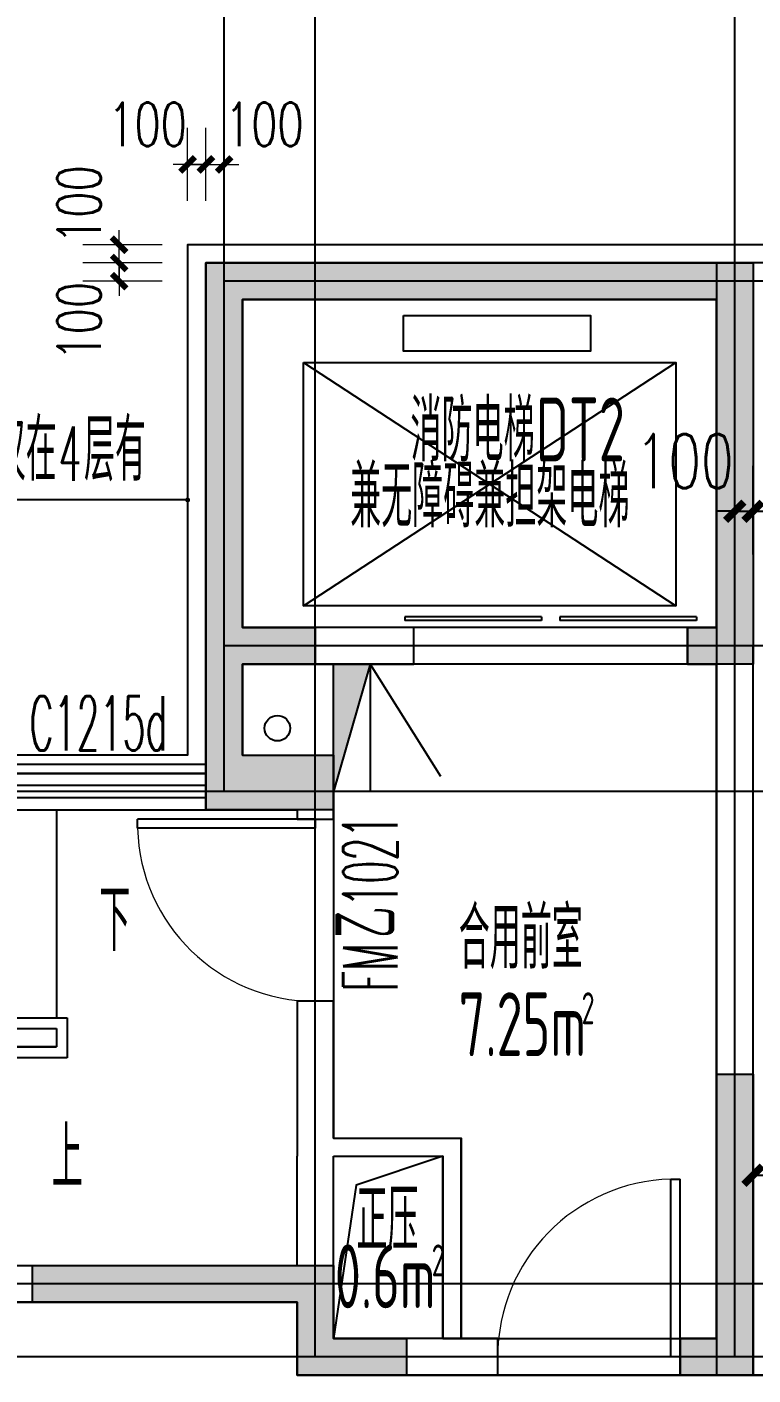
# Model space of a CAD drawing. Extents: x -59851 to 653804, y -249523 to 437614.
# Drawn here: x -9495 to -5514, y 82506 to 89900 of the extents above; entities that cross this region are included whole.
import ezdxf

# ---------------------------------------------------------------- set-up
doc = ezdxf.new("R2010")
doc.units = 0
doc.header["$LTSCALE"] = 1000
doc.header["$MEASUREMENT"] = 0
for name, color, linetype in [('-消防立管', 1, 'Continuous'), ('A-EVTR', 5, 'Continuous'), ('A-洞口', 105, 'Continuous'), ('A-第三道尺寸线', 105, 'Continuous'), ('A-线脚看线', 9, 'Continuous'), ('DIM_LEAD', 3, 'Continuous'), ('DIM_SYMB', 3, 'Continuous'), ('DOOR_FIRE', 4, 'Continuous'), ('DOOR_FIRE_TEXT', 7, 'Continuous'), ('DOTE', 16, 'Continuous'), ('LABEL_PM', 7, 'Continuous'), ('mianji', 6, 'Continuous'), ('PUB_HATCH', 8, 'Continuous'), ('PUB_TEXT', 7, 'Continuous'), ('STAIR', 5, 'Continuous'), ('WALL', 2, 'Continuous'), ('WINDOW', 4, 'Continuous'), ('WINDOW_TEXT', 7, 'Continuous'), ('剪力墙', 6, 'Continuous')]:
    doc.layers.add(name, color=color, linetype=linetype)
doc.layers.add('A-area(算全面积)', color=21, linetype='Continuous', plot=False)
doc.layers.add('A-第四道尺寸线(线脚尺寸)', color=105, linetype='Continuous', lineweight=5)
doc.styles.add('_TCH_DIM', font='SIMPLEX.shx', dxfattribs={"width": 0.7, "bigfont": 'GBCBIG.shx'})
doc.styles.add('_TCH_DIM_T3', font='SIMPLEX.shx', dxfattribs={"width": 0.705882, "bigfont": 'GBCBIG.shx'})
doc.styles.add('_TCH_WINDOW', font='SIMPLEX.shx', dxfattribs={"width": 0.7, "height": 3.5, "bigfont": 'GBCBIG.shx'})
doc.styles.get("Standard").update_dxf_attribs({"font": 'gbenor.shx', "width": 0.7, "bigfont": 'gbcbig.shx'})
doc.dimstyles.new('_TCH_ARCH&&100', dxfattribs={"dimtxt": 297.5, "dimasz": 100, "dimexe": 250, "dimexo": 300, "dimgap": 100, "dimtad": 1, "dimdec": 0, "dimzin": 0, "dimdsep": 46, "dimtxsty": '_TCH_DIM_T3', "dimblk": 'ARCHTICK', "dimcen": 0.09, "dimclrt": 7, "dimazin": 2, "dimtfac": 1, "dimtdec": 0, "dimtix": 1, "dimtmove": 2, "dimatfit": 3, "dimfxl": 0, "dimtolj": 1, "dimtzin": 0, "dimarcsym": 0})
doc.dimstyles.new('_TCH_ARCH&&80', dxfattribs={"dimtxt": 238, "dimasz": 80, "dimexe": 200, "dimexo": 240, "dimgap": 80, "dimtad": 1, "dimdec": 0, "dimzin": 0, "dimdsep": 46, "dimtxsty": '_TCH_DIM_T3', "dimblk": 'ARCHTICK', "dimcen": 0.09, "dimclrt": 7, "dimazin": 2, "dimtfac": 1, "dimtdec": 0, "dimtix": 1, "dimtmove": 2, "dimatfit": 3, "dimfxl": 0, "dimtolj": 1, "dimtzin": 0, "dimarcsym": 0})

# ---------------------------------------------------------------- blocks, each defined once
blk = doc.blocks.new('fdsfdsgfdsgb')
at = {"layer": 'mianji'}
for points in [[(-208608.2, 137588.3), (-164208.2, 137588.3), (-164208.2, 135988.3), (-160408.2, 135988.3), (-160408.2, 146388.3), (-164608.2, 146388.3), (-164608.2, 147288.3), (-163408.2, 147288.3), (-163408.2, 150388.3), (-162808.2, 150388.3), (-162808.2, 157888.3), (-172908.2, 157888.3), (-172908.2, 155088.3), (-184508.2, 155088.3)], [(-184108.2, 152188.3), (-172408.2, 152188.3), (-172408.2, 151788.3), (-168508.2, 151788.3), (-168508.2, 145088.3), (-174408.2, 145088.3)]]:
    blk.add_lwpolyline(points, dxfattribs=at)
blk.add_lwpolyline([(-182008.2, 152188.3), (-182008.2, 150388.3), (-169908.2, 150388.3), (-169908.2, 146588.3), (-174408.2, 146588.3), (-174408.2, 145088.3), (-168508.2, 145088.3), (-168508.2, 151788.3), (-172408.2, 151788.3), (-172408.2, 152188.3)], close=True, dxfattribs=at)
blk = doc.blocks.new('zhouxianssceng0329')
at = {"layer": 'DOTE'}
for p, q in [((-8413.7, 151898.2), (-8413.7, 156469.4)), ((-7913.7, 148798.2), (-7913.7, 156469.4)), ((-5613.7, 148798.2), (-5613.7, 156469.4)), ((5501.3, 154698.2), (-8413.7, 154698.2)), ((5501.3, 152698.2), (-8413.7, 152698.2)), ((5501.3, 151898.2), (-20013.7, 151898.2)), ((5501.3, 149198.2), (-22013.7, 149198.2)), ((5501.3, 148798.2), (-44988.6, 148798.2))]:
    blk.add_line(p, q, dxfattribs=at)
blk = doc.blocks.new('jgjlq030328')
at = {"layer": 'PUB_HATCH'}
for points in [[(-254335, 25311.9), (-254835, 25311.9), (-254835, 28311.9), (-251835, 28311.9), (-251835, 26111.9), (-252195, 26111.9), (-252195, 26311.9), (-252035, 26311.9), (-252035, 28111.9), (-254635, 28111.9), (-254635, 26311.9), (-254235, 26311.9), (-254235, 26111.9), (-254635, 26111.9), (-254635, 25611.9), (-254135, 25611.9), (-254135, 25311.9)], [(-251835, 23861.9), (-251835, 22211.9), (-252235, 22211.9), (-252235, 22411.9), (-252035, 22411.9), (-252035, 23861.9)], [(-254335, 22211.9), (-254335, 22611.9), (-255785, 22611.9), (-255785, 22811.9), (-254135, 22811.9), (-254135, 22411.9), (-253735, 22411.9), (-253735, 22211.9)]]:
    blk.add_hatch(color=256, dxfattribs=at).paths.add_polyline_path(points)
at = {"layer": '剪力墙'}
for points in [[(-254335, 25311.9), (-254335, 25311.9), (-254835, 25311.9), (-254835, 28311.9), (-251835, 28311.9), (-251835, 26111.9), (-252195, 26111.9), (-252195, 26311.9), (-252035, 26311.9), (-252035, 28111.9), (-254635, 28111.9), (-254635, 26311.9), (-254235, 26311.9), (-254235, 26111.9), (-254635, 26111.9), (-254635, 25611.9), (-254135, 25611.9), (-254135, 25311.9), (-254135, 25311.9)], [(-251835, 23861.9), (-251835, 22211.9), (-252235, 22211.9), (-252235, 22411.9), (-252035, 22411.9), (-252035, 23861.9)], [(-254335, 22211.9), (-254335, 22611.9), (-255785, 22611.9), (-255785, 22811.9), (-254135, 22811.9), (-254135, 22411.9), (-253735, 22411.9), (-253735, 22211.9)]]:
    blk.add_lwpolyline(points, close=True, dxfattribs=at)
blk = doc.blocks.new('_ArchTick')
at = {"color": 0, "linetype": 'ByBlock', "const_width": 0.4}
blk.add_lwpolyline([(-0.5, -0.5), (0.5, 0.5)], dxfattribs=at)
blk = doc.blocks.new('*D820')
at = {"layer": 'A-第三道尺寸线', "color": 0, "lineweight": -2, "transparency": 16777216}
for p, q in [((3965.5, 182311.7), (3965.5, 182799.5)), ((5665.5, 182311.7), (5665.5, 182799.5)), ((3965.5, 182549.5), (5665.5, 182549.5))]:
    blk.add_line(p, q, dxfattribs=at)
at = {"layer": 'Defpoints', "color": 0, "transparency": 16777216}
for p in [(5665.5, 182549.5), (3965.5, 182011.7), (5665.5, 182011.7)]:
    blk.add_point(p, dxfattribs=at)
at = {"layer": 'A-第三道尺寸线', "color": 0, "lineweight": -2, "transparency": 16777216, "xscale": 100, "yscale": 100, "zscale": 100, "rotation": 180}
blk.add_blockref('_ArchTick', (3965.5, 182549.5), dxfattribs=at)
at = {"layer": 'A-第三道尺寸线', "color": 0, "lineweight": -2, "transparency": 16777216, "xscale": 100, "yscale": 100, "zscale": 100}
blk.add_blockref('_ArchTick', (5665.5, 182549.5), dxfattribs=at)
at = {"layer": 'A-第三道尺寸线', "color": 7, "transparency": 16777216, "insert": (4815.5, 182798.3), "char_height": 297.5, "attachment_point": 5, "style": '_TCH_DIM_T3'}
blk.add_mtext('\\A1;1700', dxfattribs=at)
blk = doc.blocks.new('*D821')
at = {"layer": 'A-第三道尺寸线', "color": 0, "lineweight": -2, "transparency": 16777216}
for p, q in [((3865.5, 182311.7), (3865.5, 182799.5)), ((3965.5, 182311.7), (3965.5, 182799.5)), ((3865.5, 182549.5), (3765.5, 182549.5)), ((3865.5, 182549.5), (3965.5, 182549.5)), ((3965.5, 182549.5), (4065.5, 182549.5))]:
    blk.add_line(p, q, dxfattribs=at)
at = {"layer": 'Defpoints', "color": 0, "transparency": 16777216}
for p in [(3965.5, 182549.5), (3865.5, 182011.7), (3965.5, 182011.7)]:
    blk.add_point(p, dxfattribs=at)
at = {"layer": 'A-第三道尺寸线', "color": 0, "lineweight": -2, "transparency": 16777216, "xscale": 100, "yscale": 100, "zscale": 100}
blk.add_blockref('_ArchTick', (3865.5, 182549.5), dxfattribs=at)
at = {"layer": 'A-第三道尺寸线', "color": 0, "lineweight": -2, "transparency": 16777216, "xscale": 100, "yscale": 100, "zscale": 100, "rotation": 180}
blk.add_blockref('_ArchTick', (3965.5, 182549.5), dxfattribs=at)
at = {"layer": 'A-第三道尺寸线', "color": 7, "transparency": 16777216, "insert": (3590.5, 182824.5), "char_height": 297.5, "attachment_point": 5, "style": '_TCH_DIM_T3'}
blk.add_mtext('\\A1;100', dxfattribs=at)
blk = doc.blocks.new('*D825')
at = {"layer": 'A-第三道尺寸线', "color": 0, "lineweight": -2, "transparency": 16777216}
for p, q in [((3965.5, 178634.2), (3965.5, 179158)), ((5565.9, 178634.2), (5565.9, 179158)), ((3965.5, 178908), (5565.9, 178908))]:
    blk.add_line(p, q, dxfattribs=at)
at = {"layer": 'Defpoints', "color": 0, "transparency": 16777216}
for p in [(5565.9, 178908), (3965.5, 178334.2), (5565.9, 178334.2)]:
    blk.add_point(p, dxfattribs=at)
at = {"layer": 'A-第三道尺寸线', "color": 0, "lineweight": -2, "transparency": 16777216, "xscale": 100, "yscale": 100, "zscale": 100, "rotation": 180}
blk.add_blockref('_ArchTick', (3965.5, 178908), dxfattribs=at)
at = {"layer": 'A-第三道尺寸线', "color": 0, "lineweight": -2, "transparency": 16777216, "xscale": 100, "yscale": 100, "zscale": 100}
blk.add_blockref('_ArchTick', (5565.9, 178908), dxfattribs=at)
at = {"layer": 'A-第三道尺寸线', "color": 7, "transparency": 16777216, "insert": (4765.7, 179156.8), "char_height": 297.5, "attachment_point": 5, "style": '_TCH_DIM_T3'}
blk.add_mtext('\\A1;1600', dxfattribs=at)
blk = doc.blocks.new('ssxianjiao0329')
at = {"layer": 'A-线脚看线'}
blk.add_lwpolyline([(-9763.7, 151998.2), (-9763.7, 152048.2), (-8513.7, 152048.2)], dxfattribs=at)
blk = doc.blocks.new('$DorLib2D$00000001')
for p, q in [((0.45, 0.975), (0.5, 0.975)), ((0.45, 0), (0.45, 0.975)), ((0.5, 0), (0.5, 0.975)), ((0.5, 0), (0.45, 0))]:
    blk.add_line(p, q)
at = {"lineweight": 13}
blk.add_arc((0.475, 0), 0.975, 91.46928, 180, dxfattribs=at)
blk = doc.blocks.new('$DORLIB2D$00000127')
at = {"color": 0}
for points in [[(-0.5333, 0.7949), (-0.5333, 0.6904)], [(-0.0333, 0.7949), (-0.5333, 0.7949)], [(-0.0333, 0.7949), (-0.0333, 0.6904)], [(0.5333, 0.7949), (0.0333, 0.7949)], [(0.0333, 0.7949), (0.0333, 0.6904)], [(0.5333, 0.7949), (0.5333, 0.6904)], [(-0.0333, 0.6904), (-0.5333, 0.6904)], [(0.5333, 0.6904), (0.0333, 0.6904)], [(0.5, 0.5), (-0.5, 0.5)]]:
    blk.add_lwpolyline(points, dxfattribs=at)
blk = doc.blocks.new('$TCHSYS$WIN2D')
for p, q in [((-0.5, 0.5), (0.5, 0.5)), ((-0.5, 0.5), (-0.5, -0.5)), ((0.5, 0.5), (0.5, -0.5)), ((0.5, 0.1667), (-0.5, 0.1667)), ((0.5, -0.1667), (-0.5, -0.1667)), ((-0.5, -0.5), (0.5, -0.5))]:
    blk.add_line(p, q)
blk = doc.blocks.new('3-122')
at = {"layer": 'A-area(算全面积)'}
for points in [[(-130072, 93198.2), (-130072, 92698.2), (-129572, 92698.2), (-129572, 90598.2), (-128872, 90598.2), (-128872, 89498.2), (-127472, 89498.2), (-127472, 93198.2)], [(-129572, 90498.2), (-128972, 90498.2), (-128972, 89498.2), (-129572, 89498.2)]]:
    blk.add_lwpolyline(points, close=True, dxfattribs=at)
at = {"layer": 'A-EVTR'}
for points in [[(-129187.8, 95110.6), (-128163.7, 95110.6), (-128163.7, 94914.5), (-129187.8, 94914.5)], [(-129736.7, 94852.9), (-127695.2, 94852.9), (-127695.2, 93518.3), (-129736.7, 93518.3)]]:
    blk.add_lwpolyline(points, close=True, dxfattribs=at)
for points in [[(-129736.7, 93518.3), (-127695.2, 94852.9)], [(-129736.7, 94852.9), (-127695.2, 93518.3)]]:
    blk.add_lwpolyline(points, dxfattribs=at)
at = {"layer": 'A-洞口'}
blk.add_lwpolyline([(-128972, 90498.2), (-129447.6, 90339.4), (-129571.9, 89498.2)], dxfattribs=at)
at = {"layer": 'DIM_SYMB'}
for points in [[(-130962, 91798.2, 0, 0, 0), (-133822, 91798.2, 0, 0, 0), (-133822, 90498.2, 0, 0, 0), (-132952, 90498.2, 80, 0, 0), (-132652, 90498.2, 0, 0, 0)], [(-131222, 90498.2, 0, 0, 0), (-132092, 90498.2, 80, 0, 0), (-132392, 90498.2, 0, 0, 0)]]:
    blk.add_lwpolyline(points, format="xyseb", dxfattribs=at)
at = {"layer": 'DOOR_FIRE'}
blk.add_line((-128672, 89298.2), (-127672, 89298.2), dxfattribs=at)
at = {"layer": 'STAIR'}
for p, q in [((-133172, 92398.2), (-131092, 92398.2)), ((-131092, 92398.2), (-131092, 91258.2)), ((-133232, 91258.2), (-131032, 91258.2)), ((-131032, 91258.2), (-131032, 91038.2)), ((-133172, 91198.2), (-131092, 91198.2)), ((-133172, 91198.2), (-131092, 91198.2)), ((-131092, 91198.2), (-131092, 91098.2)), ((-131092, 91098.2), (-132810.7, 91098.2)), ((-131032, 91038.2), (-132776, 91038.2)), ((-131352, 91098.2), (-131092, 91098.2))]:
    blk.add_line(p, q, dxfattribs=at)
at = {"layer": 'WALL'}
for p, q in [((-130272, 95398.2), (-127272, 95398.2)), ((-130272, 93298.2), (-130272, 95398.2)), ((-130072, 95198.2), (-127472, 95198.2)), ((-130072, 93398.2), (-130072, 95198.2)), ((-127472, 93398.2), (-127472, 95198.2)), ((-129132, 93398.2), (-130072, 93398.2)), ((-129132, 93198.2), (-129132, 93398.2)), ((-127472, 93398.2), (-127632, 93398.2)), ((-127632, 93398.2), (-127632, 93198.2)), ((-130272, 92598.2), (-130272, 93298.2)), ((-127272, 89298.2), (-127272, 93298.2)), ((-130072, 93198.2), (-129132, 93198.2)), ((-130072, 92698.2), (-130072, 93198.2)), ((-127632, 93198.2), (-127472, 93198.2)), ((-127472, 89498.2), (-127472, 93198.2)), ((-130072, 92698.2), (-129572, 92698.2)), ((-129572, 92348.2), (-129572, 92698.2)), ((-130272, 92598.2), (-130272, 92398.2)), ((-130272, 92398.2), (-130172, 92398.2)), ((-130172, 92398.2), (-129772, 92398.2)), ((-129772, 92398.2), (-129772, 92348.2)), ((-129772, 92348.2), (-129572, 92348.2)), ((-129572, 91348.2), (-129772, 91348.2)), ((-129772, 91348.2), (-129772, 90498.2)), ((-129572, 90598.2), (-129572, 91348.2)), ((-129572, 90598.2), (-128872, 90598.2)), ((-128872, 89498.2), (-128872, 90598.2)), ((-129772, 89898.2), (-129772, 90498.2)), ((-129572, 89798.2), (-129572, 90498.2)), ((-129572, 90498.2), (-128972, 90498.2)), ((-128972, 89498.2), (-128972, 90498.2)), ((-134472, 89898.2), (-129772, 89898.2)), ((-129572, 89498.2), (-129572, 89798.2)), ((-134572, 89698.2), (-129772, 89698.2)), ((-129772, 89298.2), (-129772, 89698.2)), ((-128672, 89498.2), (-129572, 89498.2)), ((-128972, 89498.2), (-128872, 89498.2)), ((-128672, 89298.2), (-128672, 89498.2)), ((-127472, 89498.2), (-127672, 89498.2)), ((-127672, 89498.2), (-127672, 89298.2)), ((-129772, 89298.2), (-128672, 89298.2)), ((-127672, 89298.2), (-127272, 89298.2))]:
    blk.add_line(p, q, dxfattribs=at)
at = {"layer": 'DOOR_FIRE', "xscale": 1000, "yscale": 1000, "zscale": 200, "rotation": 90}
blk.add_blockref('$DorLib2D$00000001', (-129672, 91848.2), dxfattribs=at)
at = {"layer": 'DOOR_FIRE', "xscale": 1000, "yscale": 1000, "zscale": 200}
blk.add_blockref('$DorLib2D$00000001', (-128172, 89398.2), dxfattribs=at)
at = {"layer": 'WINDOW', "xscale": 1500, "yscale": 200, "zscale": 1500}
blk.add_blockref('$DORLIB2D$00000127', (-128382, 93298.2), dxfattribs=at)
at = {"layer": 'WINDOW'}
ref = blk.add_blockref('$TCHSYS$WIN2D', (-130872, 92498.2), dxfattribs=dict(at, xscale=-1200, yscale=200, zscale=1200, rotation=180))
ref.add_attrib('A', 'C1215d', (-131239.5, 92724.5), dxfattribs={"layer": 'WINDOW_TEXT', "height": 297.5, "style": '_TCH_WINDOW', "width": 0.494118})
at = {"layer": 'DOOR_FIRE_TEXT', "style": '_TCH_WINDOW'}
for s, height, width, p in [('1021', 297.5, 0.494118, (-129222, 91867.7)), ('乙', 337.6, 0.7, (-129222, 91695.7)), ('FM', 297.5, 0.494118, (-129222, 91401.7))]:
    blk.add_text(s, height=height, rotation=90, dxfattribs=dict(at, width=width)).set_placement(p)
at = {"layer": 'PUB_TEXT', "width": 0.7}
for s, height, p in [('消防电梯', 337.59, (-129150.1, 94310.2)), ('DT2', 350, (-128462, 94310.2)), ('兼无障碍兼担架电梯', 337.59, (-129481.1, 93948)), ('合用前室', 337.59, (-128885.7, 91526.4)), ('7.25m', 350, (-128885.7, 91047.6)), ('2', 175, (-128212, 91222.6)), ('正压', 337.59, (-129446.5, 89978.8)), ('0.6m', 350, (-129565, 89664.6)), ('2', 175, (-129034.1, 89839.6))]:
    blk.add_text(s, height=height, dxfattribs=at).set_placement(p)
at = {"layer": 'PUB_TEXT', "style": '_TCH_DIM', "width": 0.7}
for s, p in [('下', (-130857, 91623.2)), ('上', (-131117, 90323.2))]:
    blk.add_text(s, height=337.6, dxfattribs=at).set_placement(p)
blk = doc.blocks.new('*D416')
at = {"layer": 'A-第四道尺寸线(线脚尺寸)', "color": 0, "lineweight": -2, "transparency": 16777216}
for p, q in [((-8989.3, 95398.2), (-8989.3, 95478.2)), ((-8753.7, 95398.2), (-9189.3, 95398.2)), ((-8989.3, 95298.2), (-8989.3, 95398.2)), ((-8753.7, 95298.2), (-9189.3, 95298.2)), ((-8989.3, 95298.2), (-8989.3, 95218.2))]:
    blk.add_line(p, q, dxfattribs=at)
at = {"layer": 'Defpoints', "color": 0, "transparency": 16777216}
for p in [(-8989.3, 95398.2), (-8513.7, 95398.2), (-8513.7, 95298.2)]:
    blk.add_point(p, dxfattribs=at)
at = {"layer": 'A-第四道尺寸线(线脚尺寸)', "color": 0, "lineweight": -2, "transparency": 16777216, "xscale": 80, "yscale": 80, "zscale": 80}
for p, rotation in [((-8989.3, 95398.2), 270), ((-8989.3, 95298.2), 90)]:
    blk.add_blockref('_ArchTick', p, dxfattribs=dict(at, rotation=rotation))
at = {"layer": 'A-第四道尺寸线(线脚尺寸)', "color": 7, "transparency": 16777216, "insert": (-9209.3, 95078.2), "char_height": 238, "attachment_point": 5, "rotation": 90, "style": '_TCH_DIM_T3'}
blk.add_mtext('\\A1;100', dxfattribs=at)
blk = doc.blocks.new('*D417')
at = {"layer": 'A-第四道尺寸线(线脚尺寸)', "color": 0, "lineweight": -2, "transparency": 16777216}
for p, q in [((-8989.3, 95498.2), (-8989.3, 95578.2)), ((-8753.7, 95498.2), (-9189.3, 95498.2)), ((-8989.3, 95398.2), (-8989.3, 95498.2)), ((-8753.7, 95398.2), (-9189.3, 95398.2)), ((-8989.3, 95398.2), (-8989.3, 95318.2))]:
    blk.add_line(p, q, dxfattribs=at)
at = {"layer": 'Defpoints', "color": 0, "transparency": 16777216}
for p in [(-8989.3, 95498.2), (-8513.7, 95498.2), (-8513.7, 95398.2)]:
    blk.add_point(p, dxfattribs=at)
at = {"layer": 'A-第四道尺寸线(线脚尺寸)', "color": 0, "lineweight": -2, "transparency": 16777216, "xscale": 80, "yscale": 80, "zscale": 80}
for p, rotation in [((-8989.3, 95498.2), 270), ((-8989.3, 95398.2), 90)]:
    blk.add_blockref('_ArchTick', p, dxfattribs=dict(at, rotation=rotation))
at = {"layer": 'A-第四道尺寸线(线脚尺寸)', "color": 7, "transparency": 16777216, "insert": (-9209.3, 95718.2), "char_height": 238, "attachment_point": 5, "rotation": 90, "style": '_TCH_DIM_T3'}
blk.add_mtext('\\A1;100', dxfattribs=at)
blk = doc.blocks.new('*D418')
at = {"layer": 'A-第四道尺寸线(线脚尺寸)', "color": 0, "lineweight": -2, "transparency": 16777216}
for p, q in [((-8613.7, 95738.2), (-8613.7, 96138.6)), ((-8513.7, 95738.2), (-8513.7, 96138.6)), ((-8613.7, 95938.6), (-8693.7, 95938.6)), ((-8613.7, 95938.6), (-8513.7, 95938.6)), ((-8513.7, 95938.6), (-8433.7, 95938.6))]:
    blk.add_line(p, q, dxfattribs=at)
at = {"layer": 'Defpoints', "color": 0, "transparency": 16777216}
for p in [(-8513.7, 95938.6), (-8613.7, 95498.2), (-8513.7, 95498.2)]:
    blk.add_point(p, dxfattribs=at)
at = {"layer": 'A-第四道尺寸线(线脚尺寸)', "color": 0, "lineweight": -2, "transparency": 16777216, "xscale": 80, "yscale": 80, "zscale": 80}
blk.add_blockref('_ArchTick', (-8613.7, 95938.6), dxfattribs=at)
at = {"layer": 'A-第四道尺寸线(线脚尺寸)', "color": 0, "lineweight": -2, "transparency": 16777216, "xscale": 80, "yscale": 80, "zscale": 80, "rotation": 180}
blk.add_blockref('_ArchTick', (-8513.7, 95938.6), dxfattribs=at)
at = {"layer": 'A-第四道尺寸线(线脚尺寸)', "color": 7, "transparency": 16777216, "insert": (-8833.7, 96158.6), "char_height": 238, "attachment_point": 5, "style": '_TCH_DIM_T3'}
blk.add_mtext('\\A1;100', dxfattribs=at)
blk = doc.blocks.new('*D419')
at = {"layer": 'A-第四道尺寸线(线脚尺寸)', "color": 0, "lineweight": -2, "transparency": 16777216}
for p, q in [((-8513.7, 95738.2), (-8513.7, 96138.6)), ((-8413.7, 95738.2), (-8413.7, 96138.6)), ((-8513.7, 95938.6), (-8593.7, 95938.6)), ((-8513.7, 95938.6), (-8413.7, 95938.6)), ((-8413.7, 95938.6), (-8333.7, 95938.6))]:
    blk.add_line(p, q, dxfattribs=at)
at = {"layer": 'Defpoints', "color": 0, "transparency": 16777216}
for p in [(-8413.7, 95938.6), (-8513.7, 95498.2), (-8413.7, 95498.2)]:
    blk.add_point(p, dxfattribs=at)
at = {"layer": 'A-第四道尺寸线(线脚尺寸)', "color": 0, "lineweight": -2, "transparency": 16777216, "xscale": 80, "yscale": 80, "zscale": 80}
blk.add_blockref('_ArchTick', (-8513.7, 95938.6), dxfattribs=at)
at = {"layer": 'A-第四道尺寸线(线脚尺寸)', "color": 0, "lineweight": -2, "transparency": 16777216, "xscale": 80, "yscale": 80, "zscale": 80, "rotation": 180}
blk.add_blockref('_ArchTick', (-8413.7, 95938.6), dxfattribs=at)
at = {"layer": 'A-第四道尺寸线(线脚尺寸)', "color": 7, "transparency": 16777216, "insert": (-8193.7, 96158.6), "char_height": 238, "attachment_point": 5, "style": '_TCH_DIM_T3'}
blk.add_mtext('\\A1;100', dxfattribs=at)
blk = doc.blocks.new('XHS1')
at = {"layer": '-消防立管'}
blk.add_hatch(color=253, dxfattribs=at).paths.add_polyline_path([(918395.2, -437306.6), (918595.2, -438006.6), (918595.2, -437306.6)])
for p, q in [((918395.2, -437306.6), (918595.2, -438006.6)), ((918395.2, -437306.6), (918395.2, -438006.6)), ((918395.2, -437306.6), (918595.2, -437306.6)), ((918595.2, -438006.6), (918595.2, -437306.6)), ((918395.2, -438006.6), (918595.2, -438006.6))]:
    blk.add_line(p, q, dxfattribs=at)
at = {"ltscale": 0.5}
blk.add_line((918395.2, -437306.6), (918008.9, -437922.4), dxfattribs=at)
blk = doc.blocks.new('2cengxiaohoushuan0429')
at = {"layer": '-消防立管'}
blk.add_circle((98119.9, 138314.1), 70, dxfattribs=at)
at = {"layer": '-消防立管', "xscale": -1}
blk.add_blockref('XHS1', (1017023.1, 575972.8), dxfattribs=at)
blk = doc.blocks.new('a6huxing 0323')
at = {"layer": 'WALL'}
for p, q in [((3765.5, 183911.7), (3765.5, 180211.7)), ((4115.5, 183911.7), (3765.5, 183911.7)), ((3765.5, 180211.7), (3765.5, 177811.7)), ((5365.5, 177811.7), (3765.5, 177811.7))]:
    blk.add_line(p, q, dxfattribs=at)
at = {"layer": 'A-第三道尺寸线'}
dim = blk.add_linear_dim(base=(3965.5, 182549.5), p1=(3865.5, 182011.7), p2=(3965.5, 182011.7), angle=0, dimstyle='_TCH_ARCH&&100', dxfattribs=at)
dim.commit()
dim.dimension.update_dxf_attribs({"geometry": '*D821', "text_midpoint": (3590.5, 182824.5), "dimtype": 129})
for p1, p2, distance, picture, middle in [((3965.5, 182011.7), (5665.5, 182011.7), 537.8, '*D820', (4815.5, 182798.3)), ((3965.5, 178334.2), (5565.9, 178334.2), 573.8, '*D825', (4765.7, 179156.8))]:
    dim = blk.add_aligned_dim(p1=p1, p2=p2, distance=distance, dimstyle='_TCH_ARCH&&100', dxfattribs=at)
    dim.commit()
    dim.dimension.update_dxf_attribs({"geometry": picture, "text_midpoint": middle})
blk = doc.blocks.new('34cengxianjiao0427')
at = {"layer": 'A-第四道尺寸线(线脚尺寸)'}
for base, p1, p2, angle, picture, middle in [((-8513.7, 95938.6), (-8613.7, 95498.2), (-8513.7, 95498.2), 0, '*D418', (-8833.7, 96158.6)), ((-8413.7, 95938.6), (-8513.7, 95498.2), (-8413.7, 95498.2), 0, '*D419', (-8193.7, 96158.6)), ((-8989.3, 95498.2), (-8513.7, 95398.2), (-8513.7, 95498.2), 90, '*D417', (-9209.3, 95718.2)), ((-8989.3, 95398.2), (-8513.7, 95298.2), (-8513.7, 95398.2), 90, '*D416', (-9209.3, 95078.2))]:
    dim = blk.add_linear_dim(base=base, p1=p1, p2=p2, angle=angle, dimstyle='_TCH_ARCH&&80', dxfattribs=at)
    dim.commit()
    dim.dimension.update_dxf_attribs({"geometry": picture, "text_midpoint": middle, "dimtype": 129})

msp = doc.modelspace()

# ---------------------------------------------------------------- linework, layer by layer
at = {"layer": 'DIM_LEAD'}
for p, q in [((-8779.5, 87305.7), (-10287.3, 87305.7)), ((-8613.7, 87305.7), (-8779.5, 87305.7))]:
    msp.add_line(p, q, dxfattribs=at)
at = {"layer": 'DIM_LEAD', "const_width": 13.3}
msp.add_lwpolyline([(-8607, 87305.7, 1), (-8620.4, 87305.7, 1)], format="xyb", close=True, dxfattribs=at)

# ---------------------------------------------------------------- block references
for name, p in [('zhouxianssceng0329', (0, -66192.5)), ('fdsfdsgfdsgb', (164394.5, -69282.6)), ('2cengxiaohoushuan0429', (-106241.6, -52260.5))]:
    msp.add_blockref(name, p)
at = {"layer": '剪力墙'}
msp.add_blockref('jgjlq030328', (246321.3, 60293.8), dxfattribs=at)

# ---------------------------------------------------------------- texts
at = {"layer": 'PUB_TEXT', "style": '_TCH_DIM'}
for s, height, width, p in [('此线脚仅在', 337.59, 0.7, (-10182.3, 87410.7)), ('层有', 337.59, 0.7, (-9182.2, 87410.7)), ('4', 297.5, 0.494118, (-9322.2, 87410.7))]:
    msp.add_text(s, height=height, dxfattribs=dict(at, width=width)).set_placement(p)

# ---------------------------------------------------------------- next in the draw order: block references
msp.add_blockref('a6huxing 0323', (-9479.2, -95306))

# ---------------------------------------------------------------- next in the draw order: linework, layer by layer
msp.add_lwpolyline([(-3063.7, 66505.7), (1086.3, 66505.7), (1086.3, 66605.7), (4086.3, 66605.7), (4086.3, 67205.7), (4786.3, 67205.7), (4786.3, 73905.7), (4086.3, 73905.7), (4086.3, 77205.7), (-113.7, 77205.7), (-113.7, 77905.7), (2786.3, 77905.7), (2786.3, 81405.7), (2386.3, 81405.7), (2386.3, 87805.7), (1686.3, 87805.7), (1686.3, 88705.7), (-8613.7, 88705.7), (-8613.7, 85905.7), (-20213.7, 85905.7), (-20213.7, 82705.7)])

# ---------------------------------------------------------------- next in the draw order: block references
msp.add_blockref('ssxianjiao0329', (0, -66192.5))
at = {"layer": 'A-第四道尺寸线(线脚尺寸)'}
msp.add_blockref('34cengxianjiao0427', (0, -6792.5), dxfattribs=at)
at = {"layer": 'LABEL_PM'}
msp.add_blockref('3-122', (121758.3, -6792.5), dxfattribs=at)

doc.saveas('drawing.dxf')
